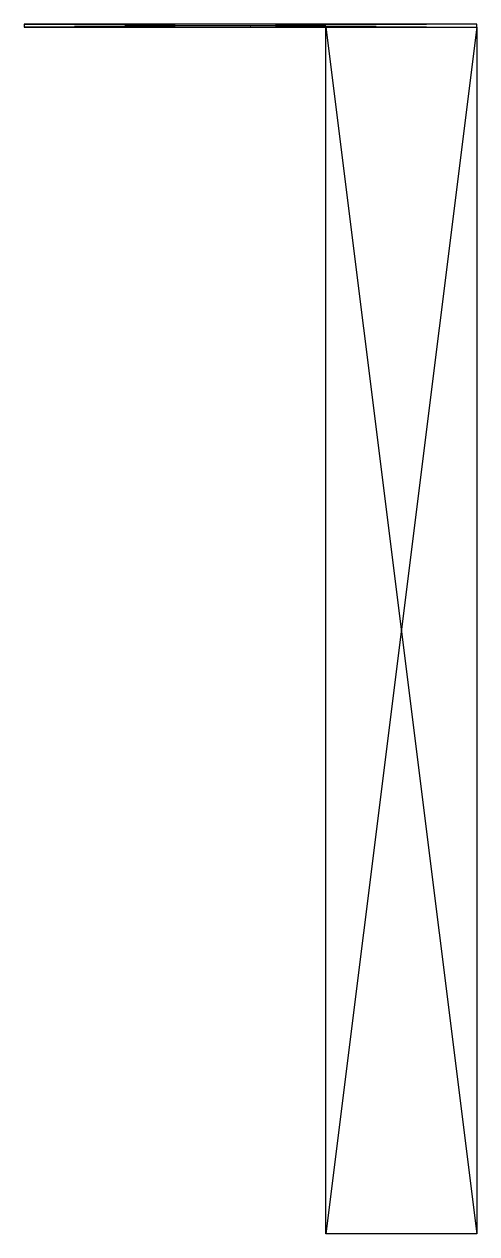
# Model space of a CAD drawing. Header units: millimetres. Extents: x -0.15 to 0, y 0 to 3.5.
# Drawn here: x -0.15 to 0, y 3.1 to 3.501 of the extents above; entities outside this region: 1.
import ezdxf

# ---------------------------------------------------------------- set-up
doc = ezdxf.new("R2010")
doc.units = ezdxf.units.MM
doc.linetypes.add('DASHED', pattern=[0.75, 0.5, -0.25])
doc.layers.get('0').update_dxf_attribs({"linetype": 'CONTINUOUS'})

msp = doc.modelspace()

# ---------------------------------------------------------------- linework, layer by layer
at = {"linetype": 'DASHED'}
for p, q in [((0, 3.501), (-0.15, 3.5)), ((-0.15, 3.501), (0, 3.5)), ((-0.05, 3.5), (0, 3.1)), ((0, 3.5), (-0.05, 3.1))]:
    msp.add_line(p, q, dxfattribs=at)
for points in [[(0, 3.501), (-0.15, 3.501), (-0.15, 3.5), (0, 3.5)], [(-0.05, 3.5), (0, 3.5), (0, 3.1), (-0.05, 3.1)]]:
    msp.add_lwpolyline(points, close=True)
for p in [(-0.075, 3.5005), (-0.025, 3.3), (0, 0)]:
    msp.add_point(p)

doc.saveas('drawing.dxf')
